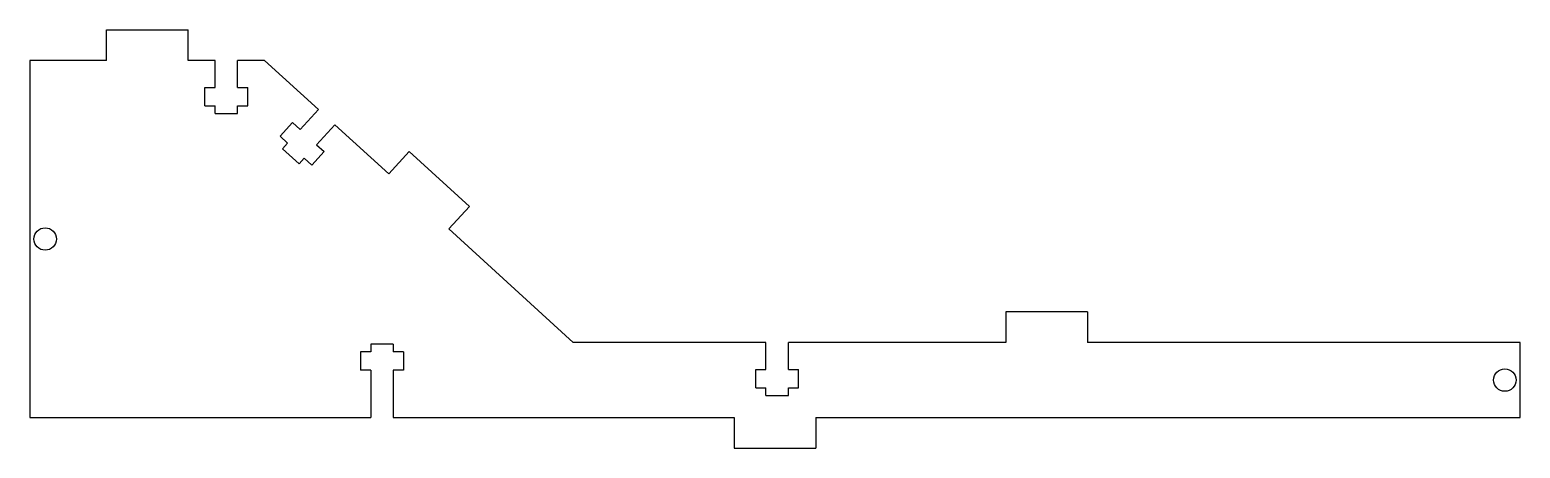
# Model space of a CAD drawing. Extents: x -94 to 52, y -5 to 36.
import ezdxf

# ---------------------------------------------------------------- set-up
doc = ezdxf.new("R2010")
doc.units = 0
doc.header["$MEASUREMENT"] = 0
doc.layers.add('VISIBLE', color=7, linetype='CONTINUOUS')

msp = doc.modelspace()

# ---------------------------------------------------------------- linework, layer by layer
at = {"layer": 'VISIBLE'}
for p, q in [((-86.32, 36.44), (-78.32, 36.44)), ((-86.32, 33.44), (-86.32, 36.44)), ((-78.32, 33.44), (-78.32, 36.44)), ((-86.32, 33.44), (-93.82, 33.44)), ((-93.82, 33.44), (-93.82, -1.56)), ((-75.67, 33.44), (-78.32, 33.44)), ((-75.67, 30.79), (-75.67, 33.44)), ((-70.82, 33.44), (-73.47, 33.44)), ((-73.47, 30.79), (-73.47, 33.44)), ((-65.55, 28.62), (-70.82, 33.44)), ((-76.67, 30.79), (-75.67, 30.79)), ((-76.67, 28.99), (-76.67, 30.79)), ((-73.47, 30.79), (-72.47, 30.79)), ((-72.47, 28.99), (-72.47, 30.79)), ((-76.67, 28.99), (-75.67, 28.99)), ((-75.67, 28.24), (-75.67, 28.99)), ((-75.67, 28.24), (-73.47, 28.24)), ((-73.47, 28.99), (-72.47, 28.99)), ((-73.47, 28.24), (-73.47, 28.99)), ((-67.34, 26.67), (-65.55, 28.62)), ((-69.29, 26.01), (-68.08, 27.34)), ((-68.08, 27.34), (-67.34, 26.67)), ((-65.72, 25.18), (-63.93, 27.14)), ((-58.66, 22.32), (-63.93, 27.14)), ((-69.29, 26.01), (-68.56, 25.34)), ((-69.06, 24.79), (-68.56, 25.34)), ((-65.72, 25.18), (-64.98, 24.51)), ((-69.06, 24.79), (-67.44, 23.3)), ((-67.44, 23.3), (-66.93, 23.85)), ((-66.93, 23.85), (-66.19, 23.18)), ((-66.19, 23.18), (-64.98, 24.51)), ((-56.64, 24.53), (-58.66, 22.32)), ((-56.64, 24.53), (-50.73, 19.13)), ((-50.73, 19.13), (-52.76, 16.92)), ((-40.6, 5.8), (-52.76, 16.92)), ((9.8, 8.8), (1.8, 8.8)), ((1.8, 8.8), (1.8, 5.8)), ((9.8, 8.8), (9.8, 5.8)), ((-61.42, 4.89), (-61.42, 3.09)), ((-60.42, 4.89), (-61.42, 4.89)), ((-60.42, 5.64), (-60.42, 4.89)), ((-58.22, 5.64), (-60.42, 5.64)), ((-58.22, 5.64), (-58.22, 4.89)), ((-57.22, 4.89), (-58.22, 4.89)), ((-57.22, 4.89), (-57.22, 3.09)), ((-21.7, 5.8), (-40.6, 5.8)), ((-21.7, 3.15), (-21.7, 5.8)), ((1.8, 5.8), (-19.5, 5.8)), ((-19.5, 3.15), (-19.5, 5.8)), ((52.2, 5.8), (9.8, 5.8)), ((52.2, -1.56), (52.2, 5.8)), ((-60.42, 3.09), (-61.42, 3.09)), ((-60.42, 3.09), (-60.42, -1.56)), ((-57.22, 3.09), (-58.22, 3.09)), ((-58.22, 3.09), (-58.22, -1.56)), ((-22.7, 1.35), (-22.7, 3.15)), ((-22.7, 3.15), (-21.7, 3.15)), ((-19.5, 3.15), (-18.5, 3.15)), ((-18.5, 1.35), (-18.5, 3.15)), ((-22.7, 1.35), (-21.7, 1.35)), ((-21.7, 0.6), (-21.7, 1.35)), ((-21.7, 0.6), (-19.5, 0.6)), ((-19.5, 1.35), (-18.5, 1.35)), ((-19.5, 0.6), (-19.5, 1.35)), ((-93.82, -1.56), (-60.42, -1.56)), ((-58.22, -1.56), (-24.81, -1.56)), ((-24.81, -1.56), (-24.81, -4.56)), ((-16.81, -1.56), (-16.81, -4.56)), ((-16.81, -1.56), (52.2, -1.56)), ((-24.81, -4.56), (-16.81, -4.56))]:
    msp.add_line(p, q, dxfattribs=at)
for centre in [(-92.32, 15.94), (50.7, 2.12)]:
    msp.add_circle(centre, 1.1, dxfattribs=at)

doc.saveas('drawing.dxf')
